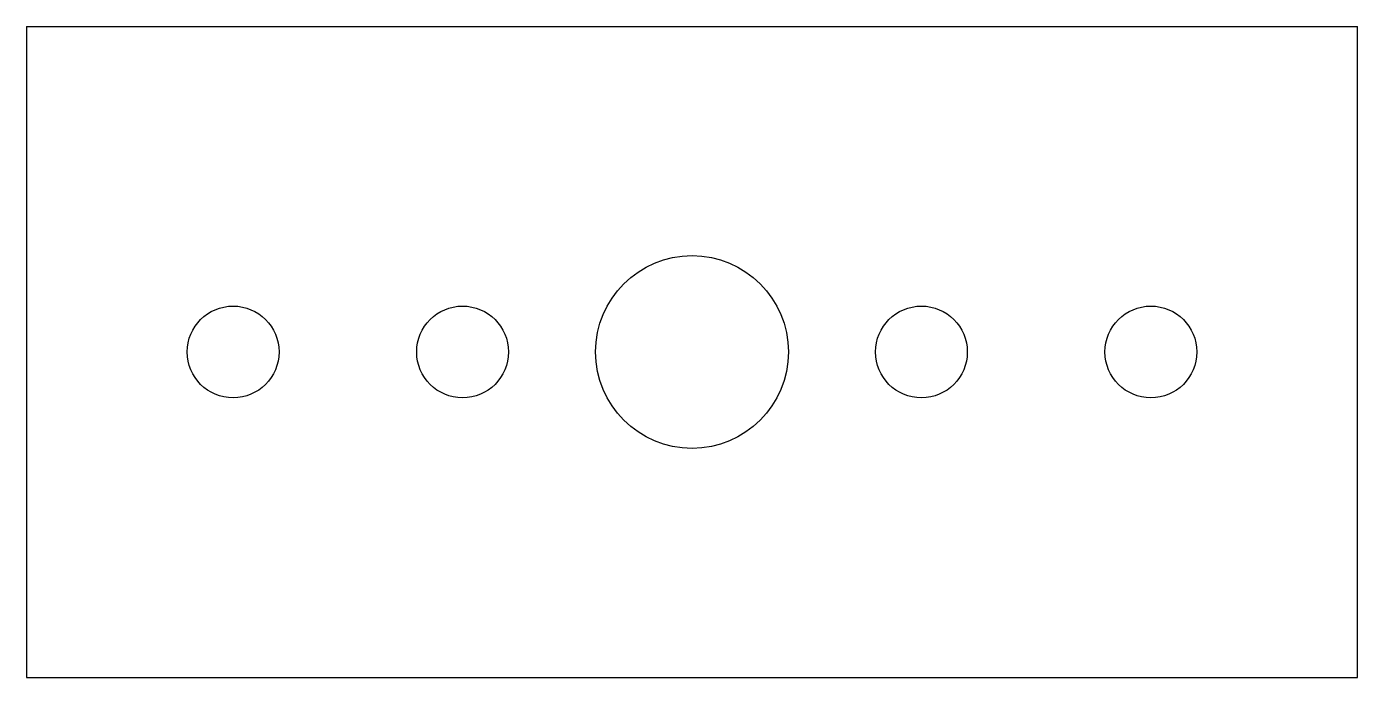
# Model space of a CAD drawing. Header units: inches. Extents: x -1.45 to 1.45, y 0 to 1.42.
import ezdxf

# ---------------------------------------------------------------- set-up
doc = ezdxf.new("R2010")
doc.units = ezdxf.units.IN
doc.header["$MEASUREMENT"] = 0

msp = doc.modelspace()

# ---------------------------------------------------------------- linework, layer by layer
at = {"color": 7, "linetype": 'Continuous', "lineweight": 25}
for p, q in [((-1.45, 1.4181), (-1.45, 0)), ((-1.45, 1.4181), (1.45, 1.4181)), ((1.45, 0), (1.45, 1.4181)), ((-1.45, 0), (1.45, 0))]:
    msp.add_line(p, q, dxfattribs=at)
for centre, radius in [((0, 0.7091), 0.21), ((-1, 0.7091), 0.1), ((-0.5, 0.7091), 0.1), ((0.5, 0.7091), 0.1), ((1, 0.7091), 0.1)]:
    msp.add_circle(centre, radius, dxfattribs=at)

doc.saveas('drawing.dxf')
